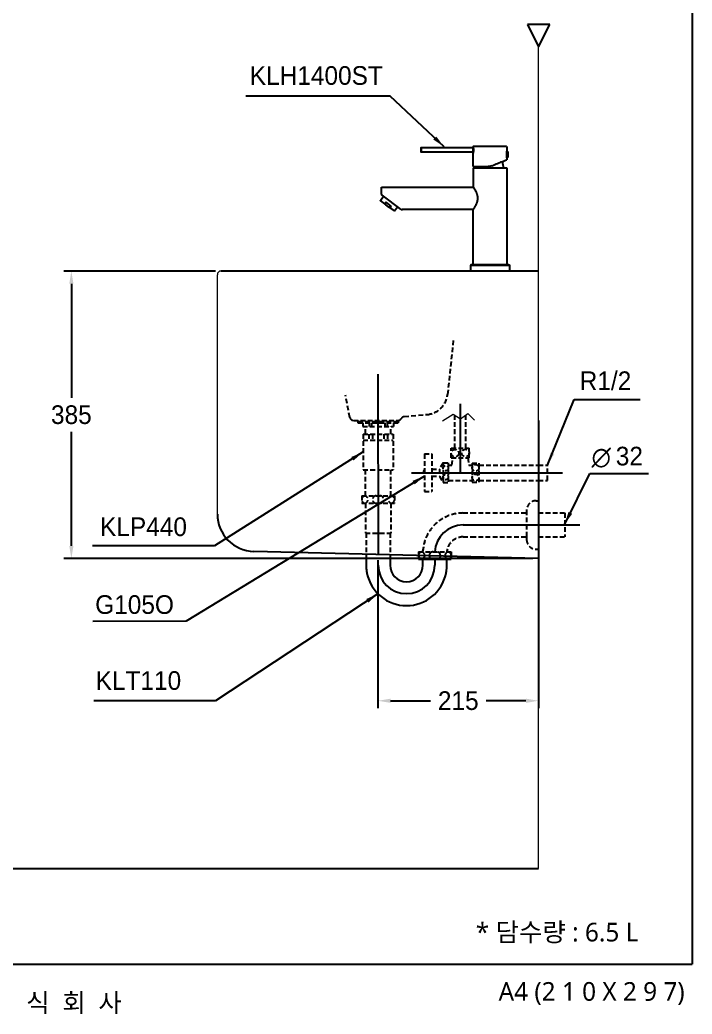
# Model space of a CAD drawing. Header units: millimetres. Extents: x 0 to 1800, y -67 to 2530.
# Drawn here: x 900 to 1800, y -67 to 1264 of the extents above; entities that cross this region are included whole.
import ezdxf
from ezdxf.enums import TextEntityAlignment as Align
from ezdxf.lldxf.tags import DXFTag

# ---------------------------------------------------------------- set-up
doc = ezdxf.new("R2010")
doc.units = ezdxf.units.MM
doc.linetypes.add('DASHED2', pattern=[9.525, 6.35, -3.175])
doc.layers.get('Defpoints').update_dxf_attribs({"color": 1})
for name, color, linetype in [('TEXT', 7, 'Continuous'), ('내부선 및 부속', 4, 'Continuous'), ('도각라인', 7, 'Continuous'), ('외형선', 3, 'Continuous'), ('점선', 6, 'DASHED2'), ('중심선', 1, 'DASHED'), ('치수선', 7, 'Continuous')]:
    doc.layers.add(name, color=color, linetype=linetype)
doc.styles.add('140911', font='HBATANG.TTF')
doc.styles.add('____', font='')
doc.styles.add('맑은고딕_통일', font='malgun.ttf', dxfattribs={"height": 25})
doc.styles.add('타이틀', font='H2GTRM.TTF', dxfattribs={"height": 25})
doc.styles.get('____').set_extended_font_data('굴림')
tags = doc.linetypes.add('DASHDOT', pattern=[70, 31, -13, 13, -13]).pattern_tags.tags
tags[10:11] = [DXFTag(74, 4), DXFTag(75, 0), DXFTag(340, '0'), DXFTag(46, 0.0), DXFTag(50, 0.0), DXFTag(44, 0.0), DXFTag(45, 0.0)]
tags[8:9] = [DXFTag(74, 4), DXFTag(75, 0), DXFTag(340, '0'), DXFTag(46, 0.0), DXFTag(50, 0.0), DXFTag(44, 0.0), DXFTag(45, 0.0)]
tags[6:7] = [DXFTag(74, 4), DXFTag(75, 0), DXFTag(340, '0'), DXFTag(46, 0.0), DXFTag(50, 0.0), DXFTag(44, 0.0), DXFTag(45, 0.0)]
tags[4:5] = [DXFTag(74, 4), DXFTag(75, 0), DXFTag(340, '0'), DXFTag(46, 0.0), DXFTag(50, 0.0), DXFTag(44, 0.0), DXFTag(45, 0.0)]
tags = doc.linetypes.add('DASHED', pattern=[25.72, 12.86, -12.86]).pattern_tags.tags
tags[6:7] = [DXFTag(74, 4), DXFTag(75, 0), DXFTag(340, '0'), DXFTag(46, 0.0), DXFTag(50, 0.0), DXFTag(44, 0.0), DXFTag(45, 0.0)]
tags[4:5] = [DXFTag(74, 4), DXFTag(75, 0), DXFTag(340, '0'), DXFTag(46, 0.0), DXFTag(50, 0.0), DXFTag(44, 0.0), DXFTag(45, 0.0)]
doc.dimstyles.new('MSADIM', dxfattribs={"dimtxt": 33, "dimasz": 17, "dimexe": 10, "dimexo": 7.5, "dimgap": 10, "dimtad": 0, "dimtih": 1, "dimtoh": 1, "dimdec": 0, "dimzin": 1, "dimdsep": 46, "dimtxsty": '____', "dimcen": 11.25, "dimadec": 0, "dimazin": 0, "dimtfac": 1, "dimtdec": 0, "dimtix": 1, "dimtmove": 0, "dimatfit": 3, "dimfxl": 0, "dimtolj": 1, "dimtzin": 1, "dimarcsym": 0})

# ---------------------------------------------------------------- blocks, each defined once
blk = doc.blocks.new('*D21')
at = {"color": 0, "lineweight": -2}
for p, q in [((1161.9, 928.1), (958.9, 928.1)), ((968.9, 911.1), (968.9, 758.4)), ((968.9, 560.1), (968.9, 712.8)), ((1586.9, 543.1), (958.9, 543.1))]:
    blk.add_line(p, q, dxfattribs=at)
at = {"color": 0}
for points in [[(966.1, 911.1), (971.7, 911.1), (968.9, 928.1)], [(966.1, 560.1), (971.7, 560.1), (968.9, 543.1)]]:
    blk.add_solid(points, dxfattribs=at)
at = {"layer": 'Defpoints', "color": 0}
for p in [(968.9, 928.1), (1169.4, 928.1), (1594.4, 543.1)]:
    blk.add_point(p, dxfattribs=at)
at = {"color": 0, "insert": (968.9, 735.6), "char_height": 25, "attachment_point": 5, "style": '____'}
blk.add_mtext('\\A1;385', dxfattribs=at)
blk = doc.blocks.new('*D12')
at = {"color": 0, "lineweight": -2}
for p, q in [((1594.4, 728.1), (1594.4, 342.7)), ((1379.4, 541), (1379.4, 342.7)), ((1396.4, 352.7), (1449.6, 352.7)), ((1577.4, 352.7), (1524.2, 352.7))]:
    blk.add_line(p, q, dxfattribs=at)
at = {"color": 0}
for points in [[(1396.4, 355.5), (1396.4, 349.8), (1379.4, 352.7)], [(1577.4, 355.5), (1577.4, 349.8), (1594.4, 352.7)]]:
    blk.add_solid(points, dxfattribs=at)
at = {"layer": 'Defpoints', "color": 0}
for p in [(1594.4, 735.6), (1379.4, 548.5), (1594.4, 352.7)]:
    blk.add_point(p, dxfattribs=at)
at = {"color": 0, "insert": (1486.9, 352.7), "char_height": 25, "attachment_point": 5, "style": '____'}
blk.add_mtext('\\A1;215', dxfattribs=at)

msp = doc.modelspace()

# ---------------------------------------------------------------- linework, layer by layer
at = {"layer": '내부선 및 부속', "lineweight": -3}
for p, q in [((1436.8, 1092.9), (1436.8, 1090.4)), ((1437.3, 1093.4), (1437.3, 1090.4)), ((1437.3, 1093.4), (1505.8, 1093.4)), ((1552.1, 1094.1), (1552, 1088.4)), ((1436.8, 1090.4), (1436.8, 1087.9)), ((1437.3, 1090.4), (1437.3, 1087.4)), ((1505.8, 1087.4), (1437.3, 1087.4)), ((1506.9, 1068.1), (1506.8, 1086.2)), ((1506.8, 1086.2), (1506.8, 1086.2)), ((1551.8, 1086), (1551.9, 1086)), ((1551.9, 1082.3), (1551.8, 1082.3)), ((1551.9, 1079.7), (1551.9, 1088.4)), ((1551.9, 1079.9), (1551.9, 1077.1)), ((1552.9, 1079.7), (1551.9, 1079.7)), ((1551.9, 1079.7), (1552.9, 1079.7)), ((1552, 1088.4), (1552.9, 1088.4)), ((1552.9, 1079.7), (1552.9, 1088.4)), ((1506.9, 1066.1), (1551.9, 1066.1)), ((1506.9, 1066.1), (1506.9, 1040.6)), ((1547.1, 1066.2), (1547.1, 1066.3)), ((1551.9, 1066.1), (1551.9, 936.6)), ((1384.1, 1031.1), (1384.1, 1040.6)), ((1384.1, 1040.6), (1385.1, 1040.6)), ((1385.1, 1040.6), (1506.9, 1040.6)), ((1382.7, 1022.7), (1386.7, 1028.2)), ((1410.5, 1010.6), (1385, 1029.5)), ((1382.8, 1022), (1382.7, 1022.7)), ((1388.7, 1018.2), (1382.7, 1022.7)), ((1382.8, 1022), (1389.8, 1016.8)), ((1390.2, 1020.2), (1388.7, 1018.2)), ((1394, 1013.7), (1389.8, 1016.8)), ((1397.1, 1015.1), (1390.2, 1020.2)), ((1394, 1013.7), (1401, 1008.5)), ((1397.1, 1015.1), (1395.6, 1013.1)), ((1401.7, 1008.7), (1395.6, 1013.1)), ((1401.7, 1008.7), (1405.7, 1014.1)), ((1401.7, 1008.7), (1401, 1008.5)), ((1410.5, 1010.6), (1412.1, 1010.6)), ((1506.9, 1010.6), (1411.9, 1010.6)), ((1506.9, 936.6), (1506.9, 1010.6)), ((1503.4, 935.6), (1503.4, 928.1)), ((1555.4, 935.6), (1503.4, 935.6)), ((1554.4, 936.6), (1504.4, 936.6)), ((1555.4, 935.6), (1555.4, 928.1))]:
    msp.add_line(p, q, dxfattribs=at)
at = {"layer": '내부선 및 부속'}
for p, q in [((1551.4, 1094.7), (1507.3, 1094.7)), ((1363.6, 548.9), (1363.6, 534.1)), ((1395.6, 548.1), (1395.6, 534.1)), ((1433.6, 547.1), (1433.6, 542.1)), ((1477.6, 546), (1477.6, 542.1)), ((1433.6, 542.1), (1477.6, 542.1)), ((1439.6, 534.1), (1439.6, 542.1)), ((1471.6, 534.1), (1471.6, 542.1))]:
    msp.add_line(p, q, dxfattribs=at)
msp.add_lwpolyline([(1363.6, 533.9, 0.027118), (1363.9, 528.1, 0.023454), (1364.7, 523.1, 0.81335), (1470.5, 523.1, 0.023454), (1471.3, 528.1, 0.027842), (1471.6, 534.1, 0.027842)], format="xyb", dxfattribs=at)
at = {"layer": '내부선 및 부속', "lineweight": -3}
for centre, radius, start, end in [((1437.3, 1092.9), 0.5, 90, 180), ((1437.3, 1087.9), 0.5, 180, 270), ((1540.1, 1066), 28.4, 175.7529, 179.7977), ((1504.4, 935.6), 1, 90, 180), ((1506.7, 937.6), 1, 270, 284.4784)]:
    msp.add_arc(centre, radius, start, end, dxfattribs=at)
at = {"layer": '내부선 및 부속'}
for centre, radius, start, end in [((1505.6, 1086.2), 1.23, 0.8114, 81.1264), ((1438.6, 547.1), 5, 179.9981, 261.3731), ((1437.1, 547.1), 5, 278.6269, 358.3528), ((1453.1, 547.1), 5, 183.3927, 270), ((1458.1, 547.1), 5, 270, 352.2499), ((1474.1, 547.1), 5, 189.5445, 261.3731), ((1472.6, 547.1), 5, 278.6269, 347.9979), ((1417.6, 534.1), 22, 180.0009, 0)]:
    msp.add_arc(centre, radius, start, end, dxfattribs=at)
at = {"layer": '내부선 및 부속', "lineweight": -3, "extrusion": (0, 0, -1)}
for centre, radius, start, end in [((-1518.7, 1066), 28.4, 162.2974, 179.4652), ((-1552.2, 937.6), 1, 270, 284.4788), ((-1554.4, 935.6), 1, 90, 180)]:
    msp.add_arc(centre, radius, start, end, dxfattribs=at)
for major_axis, start_param, end_param in [((-19.2, 0), 2.912682, 3.141593), ((19.2, 0), 0, 0.228911)]:
    msp.add_ellipse((1534.3, 1084.1), major_axis=major_axis, ratio=0.999887, start_param=start_param, end_param=end_param, dxfattribs=at)
at = {"layer": '내부선 및 부속', "lineweight": -3}
for points, weights in [([(1506.7, 1094.1), (1506.5, 1093.7), (1506.1, 1093.4), (1505.6, 1093.4)], [0.955156664612, 0.862454570136, 0.877403186498, 1.0000025137]), ([(1506.8, 1094.3), (1506.8, 1094.2), (1506.8, 1094.2), (1506.7, 1094.1)], [1.00001310391, 0.982984306088, 0.968032165351, 0.9551566817])]:
    msp.add_rational_spline(points, weights, degree=3, dxfattribs=at)
for points, knots in [([(1505.8, 1093.4), (1505.8, 1093.4), (1505.8, 1093.4), (1505.8, 1093.4), (1505.8, 1093.4), (1505.8, 1093.4), (1505.8, 1093.4), (1505.8, 1093.4), (1505.8, 1093.4), (1505.8, 1093.4), (1505.8, 1093.4), (1505.8, 1093.4), (1505.8, 1093.4), (1505.8, 1093.4), (1505.8, 1093.4), (1505.8, 1093.4), (1505.8, 1093.4), (1505.8, 1093.4), (1505.8, 1093.4), (1505.8, 1093.4), (1505.8, 1093.4), (1505.8, 1093.3), (1505.9, 1093.3), (1505.9, 1093.3), (1505.9, 1093.3), (1505.9, 1093.3), (1505.9, 1093.2), (1505.9, 1093.2), (1505.9, 1093.2), (1505.9, 1093.2), (1505.9, 1093.2), (1505.9, 1093.2), (1506, 1093.1), (1506, 1093.1), (1506, 1093.1), (1506, 1093.1), (1506, 1093), (1506, 1093)], [-0.209397, -0.209397, -0.209397, -0.209397, 0, 0, 0, 0.002393, 0.018705, 0.034194, 0.04886, 0.062703, 0.075723, 0.08792, 0.099294, 0.109845, 0.119573, 0.128478, 0.13656, 0.143819, 0.150255, 0.155868, 0.182678, 0.239411, 0.326063, 0.442631, 0.495861, 0.546574, 0.594773, 0.640459, 0.683634, 0.724301, 0.761364, 0.7992, 0.837808, 0.877192, 0.91735, 0.958286, 1, 1, 1, 1]), ([(1506, 1093), (1506, 1093), (1506, 1093), (1506, 1093), (1506, 1093), (1506, 1093), (1506, 1093), (1506, 1093), (1506, 1092.9), (1506, 1092.9), (1506.1, 1092.9), (1506.1, 1092.9), (1506.1, 1092.9), (1506.1, 1092.9), (1506.1, 1092.8), (1506.1, 1092.8), (1506.1, 1092.8), (1506.1, 1092.8), (1506.1, 1092.8), (1506.1, 1092.8), (1506.1, 1092.7), (1506.1, 1092.7), (1506.1, 1092.7), (1506.1, 1092.7), (1506.1, 1092.7), (1506.2, 1092.7), (1506.2, 1092.6), (1506.2, 1092.6), (1506.2, 1092.6), (1506.2, 1092.6), (1506.2, 1092.6), (1506.2, 1092.5), (1506.2, 1092.5), (1506.2, 1092.5), (1506.2, 1092.5), (1506.2, 1092.5), (1506.2, 1092.4), (1506.2, 1092.4), (1506.3, 1092.3), (1506.3, 1092.3), (1506.3, 1092.2), (1506.3, 1092.1), (1506.3, 1092.1), (1506.4, 1092), (1506.4, 1091.9), (1506.4, 1091.8), (1506.4, 1091.8), (1506.4, 1091.7), (1506.4, 1091.6), (1506.5, 1091.5), (1506.5, 1091.3), (1506.5, 1091.2), (1506.5, 1091.1), (1506.5, 1090.9), (1506.5, 1090.8), (1506.5, 1090.7), (1506.6, 1090.5), (1506.6, 1090.4), (1506.6, 1090.1), (1506.6, 1089.9), (1506.5, 1089.6), (1506.5, 1089.4), (1506.5, 1089.1), (1506.4, 1088.8), (1506.4, 1088.6), (1506.3, 1088.5), (1506.3, 1088.3), (1506.3, 1088.2), (1506.2, 1088.1), (1506.2, 1088), (1506.2, 1087.9), (1506.1, 1087.8), (1506.1, 1087.8), (1506.1, 1087.8), (1506.1, 1087.7), (1506.1, 1087.7), (1506, 1087.7), (1506, 1087.6), (1506, 1087.6), (1506, 1087.6), (1506, 1087.6), (1506, 1087.6), (1506, 1087.6), (1506, 1087.6), (1506, 1087.6), (1506, 1087.6), (1506, 1087.5), (1506, 1087.5), (1506, 1087.5), (1506, 1087.5), (1506, 1087.5), (1506, 1087.5), (1506, 1087.5), (1505.9, 1087.5), (1505.9, 1087.5), (1505.9, 1087.5), (1505.9, 1087.5), (1505.9, 1087.5), (1505.9, 1087.5), (1505.9, 1087.5), (1505.9, 1087.5), (1505.9, 1087.5), (1505.9, 1087.5), (1505.9, 1087.5), (1505.9, 1087.5), (1505.9, 1087.5), (1505.9, 1087.5), (1505.9, 1087.5), (1505.9, 1087.5), (1505.9, 1087.5), (1505.9, 1087.5), (1505.9, 1087.5), (1505.9, 1087.5), (1505.9, 1087.5), (1505.9, 1087.4), (1505.9, 1087.4), (1505.9, 1087.4), (1505.9, 1087.4), (1505.9, 1087.4), (1505.9, 1087.4), (1505.9, 1087.4), (1505.9, 1087.4), (1505.9, 1087.4), (1505.9, 1087.4), (1505.9, 1087.4), (1505.9, 1087.4), (1505.9, 1087.4), (1505.9, 1087.4)], [0, 0, 0, 0, 0.003821, 0.007642, 0.011463, 0.015284, 0.019106, 0.022929, 0.026751, 0.030574, 0.034397, 0.038221, 0.042045, 0.045869, 0.049693, 0.053518, 0.057343, 0.061169, 0.064995, 0.068821, 0.072648, 0.076474, 0.080302, 0.084129, 0.087957, 0.091785, 0.095614, 0.099442, 0.103272, 0.107101, 0.110931, 0.114761, 0.118592, 0.122423, 0.126254, 0.130085, 0.133917, 0.14478, 0.155666, 0.166576, 0.177509, 0.188466, 0.199448, 0.210455, 0.221487, 0.232545, 0.243629, 0.254739, 0.265875, 0.28557, 0.304959, 0.324047, 0.342838, 0.361336, 0.379548, 0.397476, 0.415127, 0.432506, 0.464115, 0.495808, 0.527618, 0.56918, 0.612842, 0.65866, 0.680764, 0.704971, 0.731284, 0.759706, 0.790239, 0.806154, 0.821057, 0.834946, 0.847821, 0.859684, 0.870532, 0.880368, 0.889189, 0.896998, 0.903792, 0.909574, 0.914341, 0.918095, 0.920836, 0.922563, 0.923277, 0.925206, 0.92713, 0.929049, 0.930964, 0.932873, 0.934777, 0.936676, 0.938571, 0.94046, 0.942344, 0.944224, 0.946098, 0.947968, 0.949832, 0.951692, 0.953546, 0.955396, 0.95724, 0.95908, 0.960914, 0.962744, 0.964569, 0.966388, 0.968203, 0.970013, 0.971818, 0.973618, 0.975412, 0.977202, 0.978987, 0.980767, 0.982542, 0.984312, 0.986077, 0.987838, 0.989593, 0.991343, 0.993088, 0.994829, 0.996564, 0.998294, 1, 1, 1, 1]), ([(1507.3, 1094.7), (1507.3, 1094.7), (1507.3, 1094.7), (1507.3, 1094.7), (1507.2, 1094.7), (1507.1, 1094.7), (1506.9, 1094.6), (1506.8, 1094.4), (1506.8, 1094.3), (1506.8, 1094.3)], [-0.074984, -0.074984, -0.074984, -0.074984, 0, 0, 0, 0.191666, 0.54292, 0.894174, 1, 1, 1, 1]), ([(1507.2, 1094.1), (1507.2, 1094.1), (1507.2, 1094.1), (1507.2, 1094.1), (1507.2, 1094.1), (1507.1, 1094.1), (1507.1, 1094.2), (1507.1, 1094.2), (1507.1, 1094.2), (1507.1, 1094.2), (1507.1, 1094.2), (1507.1, 1094.2), (1507.1, 1094.2), (1507.1, 1094.2), (1507.1, 1094.2), (1507.1, 1094.2), (1507.1, 1094.2), (1507.1, 1094.2), (1507.1, 1094.2), (1507.1, 1094.2), (1507.1, 1094.2), (1507, 1094.2), (1507, 1094.2), (1507, 1094.2), (1507, 1094.3), (1507, 1094.3), (1507, 1094.3), (1507, 1094.3), (1507, 1094.3), (1507, 1094.3), (1507, 1094.3), (1507, 1094.3), (1507, 1094.3), (1507, 1094.3), (1507, 1094.3), (1507, 1094.3), (1507, 1094.3), (1507, 1094.3), (1506.9, 1094.3), (1506.9, 1094.3), (1506.9, 1094.3), (1506.9, 1094.3), (1506.9, 1094.3)], [0, 0, 0, 0, 0.023127, 0.046347, 0.06966, 0.093066, 0.116565, 0.140157, 0.163843, 0.187622, 0.211494, 0.235461, 0.259521, 0.283676, 0.307926, 0.332271, 0.356712, 0.381248, 0.405881, 0.43061, 0.455436, 0.48036, 0.505382, 0.530502, 0.555721, 0.58104, 0.606458, 0.631976, 0.657595, 0.683315, 0.709137, 0.73506, 0.761086, 0.787215, 0.813448, 0.839784, 0.866224, 0.892769, 0.919418, 0.946173, 0.973033, 1, 1, 1, 1]), ([(1507, 1086.2), (1507, 1086.2), (1507, 1086.2), (1507, 1086.2), (1507, 1086.2), (1507, 1086.2), (1507, 1086.2), (1507, 1086.2), (1507, 1086.2), (1507, 1086.2), (1507, 1086.2), (1507, 1086.2), (1507, 1086.2), (1507, 1086.2), (1507, 1086.2), (1507, 1086.2), (1507, 1086.2), (1507, 1086.2), (1507, 1086.2), (1507, 1086.2), (1507, 1086.2), (1507, 1086.2), (1507, 1086.2), (1507, 1086.2), (1507, 1086.2), (1507, 1086.2), (1507, 1086.3), (1507.1, 1086.3), (1507.1, 1086.3), (1507.1, 1086.3), (1507.1, 1086.3), (1507.1, 1086.3), (1507.1, 1086.3), (1507.1, 1086.3), (1507.1, 1086.3), (1507.1, 1086.3), (1507.1, 1086.3), (1507.1, 1086.3), (1507.1, 1086.3), (1507.1, 1086.3), (1507.1, 1086.3), (1507.1, 1086.3), (1507.1, 1086.4), (1507.1, 1086.4), (1507.1, 1086.4), (1507.1, 1086.4), (1507.1, 1086.4), (1507.1, 1086.4), (1507.1, 1086.4), (1507.1, 1086.4), (1507.2, 1086.5), (1507.2, 1086.6), (1507.3, 1086.7), (1507.3, 1086.9), (1507.4, 1087.1), (1507.4, 1087.3), (1507.5, 1087.6), (1507.5, 1087.8), (1507.6, 1088.2), (1507.6, 1088.5), (1507.7, 1089), (1507.7, 1089.4), (1507.7, 1089.9), (1507.7, 1090.4), (1507.7, 1090.8), (1507.7, 1091.2), (1507.7, 1091.5), (1507.6, 1091.8), (1507.6, 1092.2), (1507.5, 1092.5), (1507.5, 1092.8), (1507.4, 1093), (1507.4, 1093.2), (1507.4, 1093.3), (1507.4, 1093.4), (1507.4, 1093.4), (1507.4, 1093.5), (1507.3, 1093.5), (1507.3, 1093.6), (1507.3, 1093.6), (1507.3, 1093.7), (1507.3, 1093.7), (1507.3, 1093.7), (1507.3, 1093.8), (1507.3, 1093.8), (1507.3, 1093.8), (1507.2, 1093.9), (1507.2, 1093.9), (1507.2, 1094), (1507.2, 1094), (1507.2, 1094), (1507.2, 1094.1), (1507.2, 1094.1), (1507.2, 1094.1), (1507.2, 1094.1)], [-0.000001, -0.000001, -0.000001, -0.000001, 0, 0, 0, 0.002658, 0.005314, 0.007968, 0.010619, 0.013269, 0.015916, 0.018562, 0.021206, 0.023848, 0.02649, 0.029129, 0.031768, 0.034406, 0.037042, 0.039678, 0.042314, 0.044949, 0.047583, 0.050218, 0.052852, 0.055486, 0.058121, 0.060756, 0.063391, 0.066027, 0.068664, 0.071301, 0.073939, 0.076579, 0.07922, 0.081862, 0.084506, 0.087151, 0.089798, 0.092447, 0.095098, 0.097751, 0.100407, 0.103065, 0.105725, 0.108388, 0.111054, 0.113723, 0.116395, 0.11907, 0.121749, 0.152939, 0.184005, 0.215157, 0.246605, 0.278292, 0.3098, 0.341343, 0.373138, 0.415702, 0.457931, 0.500353, 0.543038, 0.585266, 0.627561, 0.659344, 0.690857, 0.72231, 0.753911, 0.785189, 0.816248, 0.847291, 0.87852, 0.884373, 0.89021, 0.896033, 0.901844, 0.907642, 0.913431, 0.919211, 0.924983, 0.93075, 0.936512, 0.942271, 0.948028, 0.953785, 0.959543, 0.965303, 0.971068, 0.976838, 0.982614, 0.988399, 0.994194, 1, 1, 1, 1]), ([(1551.4, 1094.7), (1551.5, 1094.7), (1551.6, 1094.7), (1551.7, 1094.6), (1551.8, 1094.6), (1551.9, 1094.5), (1552, 1094.3), (1552, 1094.2), (1552, 1094.1)], [0, 0, 0, 0, 0.239274, 0.368404, 0.500176, 0.631917, 0.760967, 1, 1, 1, 1]), ([(1505.9, 1087.4), (1505.9, 1087.4), (1505.9, 1087.4), (1505.9, 1087.4), (1505.9, 1087.4), (1505.8, 1087.4), (1505.8, 1087.4), (1505.8, 1087.4), (1505.8, 1087.4), (1505.8, 1087.4), (1505.8, 1087.4), (1505.8, 1087.4), (1505.8, 1087.4), (1505.8, 1087.4), (1505.8, 1087.4), (1505.8, 1087.4), (1505.8, 1087.4), (1505.8, 1087.4), (1505.8, 1087.4), (1505.8, 1087.4), (1505.8, 1087.4), (1505.8, 1087.4), (1505.8, 1087.4), (1505.8, 1087.4), (1505.8, 1087.4), (1505.8, 1087.4), (1505.8, 1087.4), (1505.8, 1087.4), (1505.8, 1087.4), (1505.8, 1087.4), (1505.8, 1087.4), (1505.8, 1087.4), (1505.8, 1087.4), (1505.8, 1087.4), (1505.8, 1087.4), (1505.8, 1087.4), (1505.8, 1087.4), (1505.8, 1087.4), (1505.8, 1087.4), (1505.8, 1087.4)], [0, 0, 0, 0, 0.000343, 0.029579, 0.058732, 0.087799, 0.116783, 0.145683, 0.174499, 0.203231, 0.231879, 0.260443, 0.288923, 0.317319, 0.345631, 0.373859, 0.402003, 0.430064, 0.45804, 0.485933, 0.513742, 0.541467, 0.569109, 0.596666, 0.624141, 0.651531, 0.678838, 0.706061, 0.7332, 0.760256, 0.787228, 0.814117, 0.840922, 0.867644, 0.894282, 0.920836, 0.947308, 0.973696, 1, 1, 1, 1]), ([(1551.9, 1087.1), (1551.9, 1087), (1551.9, 1087), (1551.9, 1086.9), (1551.9, 1086.8), (1551.9, 1086.8), (1551.9, 1086.8), (1551.9, 1086.7), (1551.9, 1086.6), (1551.9, 1086.5), (1551.8, 1086.3), (1551.8, 1086.1), (1551.8, 1085.9), (1551.8, 1085.9), (1551.8, 1085.8), (1551.8, 1085.7), (1551.8, 1085.6), (1551.8, 1085.4), (1551.8, 1085.2), (1551.7, 1085), (1551.7, 1085), (1551.7, 1084.9), (1551.7, 1084.9), (1551.7, 1084.8), (1551.7, 1084.7), (1551.7, 1084.4), (1551.7, 1084.2), (1551.7, 1084), (1551.7, 1083.9), (1551.7, 1083.7), (1551.7, 1083.7), (1551.7, 1083.6), (1551.7, 1083.6), (1551.7, 1083.5), (1551.7, 1083.3), (1551.7, 1083.1), (1551.7, 1082.9), (1551.7, 1082.7), (1551.7, 1082.7), (1551.8, 1082.6), (1551.8, 1082.5), (1551.8, 1082.4), (1551.8, 1082.2), (1551.8, 1082), (1551.8, 1081.9), (1551.8, 1081.8), (1551.8, 1081.8), (1551.8, 1081.7), (1551.8, 1081.7), (1551.8, 1081.6), (1551.8, 1081.5), (1551.9, 1081.4), (1551.9, 1081.3), (1551.9, 1081.1), (1551.9, 1081.1), (1551.9, 1081.1), (1551.9, 1081), (1551.9, 1081), (1551.9, 1081), (1551.9, 1081), (1551.9, 1080.9), (1551.9, 1080.8), (1551.9, 1080.8), (1551.9, 1080.7), (1551.9, 1080.7), (1551.9, 1080.7), (1551.9, 1080.7), (1551.9, 1080.7), (1551.9, 1080.7), (1551.9, 1080.7)], [0, 0, 0, 0, 0.034606, 0.034606, 0.053171, 0.062454, 0.062454, 0.071736, 0.071736, 0.108867, 0.145997, 0.183128, 0.183128, 0.201693, 0.201693, 0.220258, 0.220258, 0.257389, 0.29452, 0.29452, 0.313085, 0.313085, 0.322367, 0.322367, 0.33165, 0.368781, 0.405911, 0.405911, 0.443042, 0.443042, 0.452324, 0.452324, 0.461607, 0.480172, 0.480172, 0.517303, 0.554433, 0.554433, 0.572999, 0.572999, 0.591564, 0.591564, 0.628695, 0.665825, 0.665825, 0.68439, 0.693673, 0.693673, 0.702956, 0.702956, 0.740086, 0.740086, 0.777217, 0.814347, 0.814347, 0.82363, 0.82363, 0.832913, 0.832913, 0.851478, 0.851478, 0.888608, 0.925739, 0.925739, 0.944304, 0.944304, 0.96287, 0.96287, 1, 1, 1, 1]), ([(1553.4, 1084.1), (1553.4, 1084.2), (1553.4, 1084.2), (1553.4, 1084.3), (1553.4, 1084.3), (1553.4, 1084.3), (1553.4, 1084.4), (1553.4, 1084.4), (1553.4, 1084.4), (1553.3, 1084.4), (1553.3, 1084.5), (1553.3, 1084.5), (1553.3, 1084.6), (1553.3, 1084.6), (1553.3, 1084.6), (1553.3, 1084.6), (1553.3, 1084.6), (1553.3, 1084.7), (1553.3, 1084.7), (1553.3, 1084.8), (1553.3, 1084.8), (1553.3, 1084.8), (1553.3, 1084.8), (1553.3, 1084.8), (1553.3, 1084.8), (1553.3, 1084.8), (1553.3, 1084.8), (1553.3, 1084.9), (1553.3, 1084.9), (1553.3, 1084.9), (1553.3, 1084.9), (1553.3, 1084.9), (1553.3, 1084.9), (1553.2, 1084.9), (1553.2, 1084.9), (1553.2, 1084.9), (1553.2, 1084.9), (1553.2, 1084.9), (1553.2, 1084.8), (1553.2, 1084.8), (1553.2, 1084.8), (1553.2, 1084.8), (1553.2, 1084.8), (1553.2, 1084.8), (1553.2, 1084.8), (1553.2, 1084.7), (1553.2, 1084.7), (1553.2, 1084.6), (1553.2, 1084.6), (1553.2, 1084.6), (1553.2, 1084.6), (1553.2, 1084.5), (1553.2, 1084.5), (1553.2, 1084.4), (1553.2, 1084.4), (1553.2, 1084.3), (1553.2, 1084.3), (1553.2, 1084.2), (1553.2, 1084.2), (1553.2, 1084.2), (1553.2, 1084.1)], [0, 0, 0, 0, 0.0625, 0.0625, 0.09375, 0.09375, 0.109375, 0.109375, 0.125, 0.125, 0.1875, 0.1875, 0.203125, 0.203125, 0.21875, 0.21875, 0.25, 0.25, 0.3125, 0.3125, 0.328125, 0.328125, 0.34375, 0.375, 0.40625, 0.40625, 0.421875, 0.421875, 0.4375, 0.4375, 0.5, 0.5, 0.53125, 0.53125, 0.546875, 0.546875, 0.5625, 0.5625, 0.625, 0.625, 0.640625, 0.640625, 0.65625, 0.65625, 0.6875, 0.6875, 0.75, 0.75, 0.78125, 0.78125, 0.8125, 0.84375, 0.84375, 0.875, 0.875, 0.9375, 0.9375, 0.96875, 0.96875, 1, 1, 1, 1]), ([(1553.2, 1084.1), (1553.2, 1084.1), (1553.2, 1084), (1553.2, 1084), (1553.2, 1083.9), (1553.2, 1083.9), (1553.2, 1083.9), (1553.2, 1083.9), (1553.2, 1083.9), (1553.2, 1083.8), (1553.2, 1083.8), (1553.2, 1083.7), (1553.2, 1083.7), (1553.2, 1083.7), (1553.2, 1083.7), (1553.2, 1083.6), (1553.2, 1083.6), (1553.2, 1083.6), (1553.2, 1083.5), (1553.2, 1083.5), (1553.2, 1083.5), (1553.2, 1083.5), (1553.2, 1083.5), (1553.2, 1083.4), (1553.2, 1083.4), (1553.2, 1083.4), (1553.2, 1083.4), (1553.2, 1083.4), (1553.2, 1083.4), (1553.2, 1083.4), (1553.3, 1083.4), (1553.3, 1083.4), (1553.3, 1083.4), (1553.3, 1083.4), (1553.3, 1083.4), (1553.3, 1083.4), (1553.3, 1083.4), (1553.3, 1083.4), (1553.3, 1083.4), (1553.3, 1083.4), (1553.3, 1083.4), (1553.3, 1083.4), (1553.3, 1083.5), (1553.3, 1083.5), (1553.3, 1083.5), (1553.3, 1083.5), (1553.3, 1083.6), (1553.3, 1083.6), (1553.3, 1083.6), (1553.3, 1083.7), (1553.3, 1083.7), (1553.3, 1083.7), (1553.3, 1083.8), (1553.4, 1083.8), (1553.4, 1083.9), (1553.4, 1083.9), (1553.4, 1084), (1553.4, 1084), (1553.4, 1084.1), (1553.4, 1084.1), (1553.4, 1084.1)], [0, 0, 0, 0, 0.0625, 0.0625, 0.09375, 0.09375, 0.109375, 0.109375, 0.125, 0.125, 0.1875, 0.1875, 0.203125, 0.203125, 0.21875, 0.21875, 0.25, 0.25, 0.3125, 0.3125, 0.328125, 0.328125, 0.34375, 0.375, 0.40625, 0.40625, 0.421875, 0.421875, 0.4375, 0.4375, 0.5, 0.5, 0.53125, 0.53125, 0.546875, 0.546875, 0.5625, 0.5625, 0.625, 0.625, 0.640625, 0.640625, 0.65625, 0.65625, 0.6875, 0.6875, 0.75, 0.75, 0.78125, 0.78125, 0.8125, 0.84375, 0.84375, 0.875, 0.875, 0.9375, 0.9375, 0.96875, 0.96875, 1, 1, 1, 1]), ([(1506.9, 1068.1), (1507.1, 1068.1), (1507.5, 1068.1), (1508.4, 1068.1), (1509.4, 1068.1), (1512.2, 1068.1), (1518.8, 1068.1), (1524.1, 1068.1), (1526.8, 1068.1)], [-0.289728, -0.289728, -0.289728, -0.289728, 0, 0, 0, 0.333333, 0.666667, 1, 1, 1, 1]), ([(1526.8, 1068.1), (1526.9, 1068.1), (1526.9, 1068.1), (1526.9, 1068.1), (1526.9, 1068.1), (1526.9, 1068.1)], [0, 0, 0, 0, 0.925252, 0.925252, 1, 1, 1, 1]), ([(1532, 1069.1), (1534.6, 1070.2), (1539.7, 1072.2), (1546.3, 1074.8), (1550.8, 1076.7), (1551.9, 1077.1), (1551.9, 1077.1)], [0, 0, 0, 0, 0.250034, 0.500067, 0.750101, 1, 1, 1, 1]), ([(1506.9, 1040.6), (1506.9, 1040.6), (1506.9, 1040.6), (1506.9, 1040.6), (1506.9, 1040.6), (1506.9, 1040.6), (1506.9, 1040.6), (1506.9, 1040.6), (1506.9, 1040.5), (1507, 1040.5), (1507, 1040.4), (1507.2, 1040.2), (1507.3, 1040.1), (1507.4, 1039.9), (1507.4, 1039.9), (1507.4, 1039.8), (1507.4, 1039.8), (1507.5, 1039.6), (1507.6, 1039.5), (1507.8, 1039.2), (1507.9, 1039), (1508.2, 1038.6), (1508.2, 1038.5), (1508.4, 1038.3), (1508.4, 1038.3), (1508.5, 1038.1), (1508.5, 1038.1), (1508.7, 1037.7), (1508.9, 1037.4), (1509.2, 1036.8), (1509.4, 1036.5), (1509.8, 1035.8), (1509.9, 1035.5), (1510.1, 1035.1), (1510.2, 1035), (1510.2, 1034.9), (1510.3, 1034.8), (1510.4, 1034.5), (1510.6, 1034.2), (1510.8, 1033.6), (1511, 1033.2), (1511.3, 1032.3), (1511.5, 1031.9), (1511.7, 1031.2), (1511.8, 1031), (1511.9, 1030.7), (1511.9, 1030.5), (1512, 1030.4), (1512, 1030.3), (1512, 1030.2), (1512, 1030.1), (1512.2, 1029.6), (1512.3, 1029.1), (1512.5, 1028.1), (1512.5, 1027.6), (1512.6, 1027), (1512.6, 1026.8), (1512.6, 1026.6), (1512.6, 1026.5), (1512.6, 1026.4), (1512.6, 1026.1), (1512.6, 1025.8), (1512.6, 1025.6)], [0, 0, 0, 0, 0.005985, 0.005985, 0.013812, 0.013812, 0.029465, 0.029465, 0.060773, 0.060773, 0.123388, 0.123388, 0.186003, 0.186003, 0.19383, 0.19383, 0.201657, 0.217311, 0.248618, 0.248618, 0.311234, 0.311234, 0.342541, 0.342541, 0.358195, 0.358195, 0.373849, 0.373849, 0.436464, 0.436464, 0.499079, 0.499079, 0.561694, 0.561694, 0.569521, 0.569521, 0.577348, 0.593002, 0.624309, 0.624309, 0.686924, 0.686924, 0.749539, 0.749539, 0.780847, 0.780847, 0.796501, 0.796501, 0.804328, 0.804328, 0.812155, 0.812155, 0.87477, 0.87477, 0.937385, 0.937385, 0.953039, 0.960866, 0.960866, 0.968692, 0.968692, 1, 1, 1, 1]), ([(1384.1, 1031.1), (1384.1, 1031), (1384.2, 1030.9), (1384.2, 1030.7), (1384.2, 1030.6), (1384.2, 1030.5), (1384.3, 1030.4), (1384.3, 1030.3), (1384.3, 1030.3), (1384.3, 1030.2), (1384.4, 1030.1), (1384.4, 1030.1), (1384.5, 1029.9), (1384.6, 1029.9), (1384.6, 1029.8), (1384.6, 1029.8), (1384.7, 1029.8), (1384.7, 1029.7), (1384.7, 1029.7), (1384.8, 1029.6), (1384.9, 1029.5), (1385, 1029.5)], [0, 0, 0, 0, 0.125, 0.25, 0.25, 0.375, 0.375, 0.4375, 0.4375, 0.5, 0.5, 0.625, 0.625, 0.75, 0.75, 0.78125, 0.78125, 0.8125, 0.875, 0.875, 1, 1, 1, 1]), ([(1512.6, 1025.6), (1512.6, 1025.1), (1512.6, 1024.6), (1512.5, 1023.6), (1512.5, 1023.1), (1512.3, 1022.3), (1512.3, 1022.1), (1512.2, 1021.7), (1512.2, 1021.6), (1512.1, 1021.4), (1512.1, 1021.3), (1512.1, 1021.2), (1511.9, 1020.7), (1511.8, 1020.2), (1511.5, 1019.3), (1511.4, 1018.9), (1511.1, 1018.2), (1511, 1018), (1510.9, 1017.7), (1510.8, 1017.6), (1510.8, 1017.4), (1510.7, 1017.3), (1510.5, 1016.8), (1510.3, 1016.4), (1510, 1015.7), (1509.8, 1015.4), (1509.4, 1014.7), (1509.2, 1014.4), (1509, 1014), (1509, 1014), (1509, 1013.9), (1508.9, 1013.8), (1508.8, 1013.5), (1508.6, 1013.3), (1508.4, 1012.9), (1508.2, 1012.7), (1508, 1012.2), (1507.8, 1012), (1507.6, 1011.7), (1507.6, 1011.6), (1507.5, 1011.5), (1507.5, 1011.4), (1507.4, 1011.4), (1507.4, 1011.4), (1507.4, 1011.3), (1507.4, 1011.3), (1507.3, 1011.1), (1507.2, 1011), (1507.1, 1010.8), (1507, 1010.7), (1506.9, 1010.6), (1506.9, 1010.6), (1506.9, 1010.6), (1506.9, 1010.6), (1506.9, 1010.6)], [0, 0, 0, 0, 0.062402, 0.062402, 0.124805, 0.124805, 0.156006, 0.156006, 0.171607, 0.179407, 0.179407, 0.187207, 0.187207, 0.24961, 0.24961, 0.312012, 0.312012, 0.343214, 0.343214, 0.358814, 0.358814, 0.374415, 0.374415, 0.436817, 0.436817, 0.49922, 0.49922, 0.561622, 0.561622, 0.569423, 0.569423, 0.577223, 0.592824, 0.624025, 0.624025, 0.686427, 0.686427, 0.74883, 0.74883, 0.780031, 0.780031, 0.795632, 0.795632, 0.803432, 0.803432, 0.811232, 0.811232, 0.873635, 0.873635, 0.936037, 0.936037, 0.99844, 0.99844, 1, 1, 1, 1])]:
    msp.add_open_spline(points, degree=3, knots=knots, dxfattribs=at)
for points, degree in [([(1506.9, 1094.3), (1506.9, 1094.3), (1506.9, 1094.3), (1506.8, 1094.3)], 3), ([(1506.8, 1094.3), (1506.8, 1094.3), (1506.8, 1094.3), (1506.8, 1094.3)], 3), ([(1506.9, 1094.3), (1506.9, 1094.3), (1506.9, 1094.3), (1506.9, 1094.3)], 3), ([(1507.4, 1094.7), (1507.4, 1094.7), (1507.4, 1094.7), (1507.4, 1094.7)], 3), ([(1552.1, 1094.1), (1552.1, 1094.2), (1552.1, 1094.2), (1552.1, 1094.2)], 3), ([(1506.8, 1086.2), (1506.8, 1086.2), (1506.9, 1086.2), (1507, 1086.2)], 3), ([(1529.4, 1068.1), (1528.6, 1068.1), (1527.8, 1068.1), (1526.9, 1068.1)], 3), ([(1532, 1069.1), (1531.1, 1068.8), (1530.3, 1068.4), (1529.4, 1068.1)], 3), ([(1532, 1069.1), (1532, 1069.1), (1532, 1069.1), (1532, 1069.1)], 3), ([(1547, 1066.2), (1546.8, 1066.1)], 1), ([(1389.8, 1016.8), (1389.7, 1017), (1389.4, 1017.2), (1389.1, 1017.7), (1388.9, 1018), (1388.7, 1018.2)], 3), ([(1395.6, 1013.1), (1395.4, 1013.2), (1395, 1013.3), (1394.5, 1013.5), (1394.1, 1013.7), (1394, 1013.7)], 3)]:
    msp.add_open_spline(points, degree=degree, dxfattribs=at)
at = {"layer": '내부선 및 부속', "lineweight": 18}
msp.add_point((1594.4, 573.1), dxfattribs=at)
at = {"layer": '도각라인'}
for p in [(1800, 2530), (0, 0)]:
    msp.add_line(p, (1800, 0), dxfattribs=at)
at = {"layer": '외형선', "linetype": 'Continuous'}
for p, q in [((1609.4, 1258.1), (1579.4, 1258.1)), ((1579.4, 1258.1), (1594.4, 1228.1)), ((1594.4, 1228.1), (1609.4, 1258.1))]:
    msp.add_line(p, q, dxfattribs=at)
at = {"layer": '외형선', "linetype": 'Continuous', "lineweight": 18}
for p, q in [((1594.4, 128.1), (1594.4, 1228.1)), ((1164.4, 602.7), (1164.4, 923.1)), ((1594.4, 543.1), (1594.4, 928.1))]:
    msp.add_line(p, q, dxfattribs=at)
at = {"layer": '외형선'}
for p, q in [((1594.4, 928.1), (1169.4, 928.1)), ((1594.4, 543.1), (1213.1, 552.7)), ((143.4, 128.1), (1594.4, 128.1))]:
    msp.add_line(p, q, dxfattribs=at)
at = {"layer": '외형선', "lineweight": 18}
msp.add_arc((1169.4, 923.1), 5, 90, 180, dxfattribs=at)
at = {"layer": '외형선'}
msp.add_arc((1214.4, 602.7), 50, 180, 268.5498, dxfattribs=at)
at = {"layer": '점선'}
for p, q in [((1480.2, 835.2), (1472.6, 762.8)), ((1341.8, 732.1), (1336.1, 761.7)), ((1414.5, 733.1), (1445.6, 736.1)), ((1482.1, 690.8), (1482.1, 735.4)), ((1497.1, 690.8), (1497.1, 735.6)), ((1346.7, 728.1), (1406.3, 728.1)), ((1352.6, 728.1), (1352.6, 724.8)), ((1352.6, 726.8), (1406.6, 726.8)), ((1352.6, 724.8), (1406.6, 724.8)), ((1359.1, 724.8), (1359.1, 719.8)), ((1359.1, 719.8), (1400.1, 719.8)), ((1362.6, 709.8), (1362.6, 719.8)), ((1367.6, 724.8), (1367.6, 719.8)), ((1370.6, 724.8), (1370.6, 719.8)), ((1388.6, 724.8), (1388.6, 719.8)), ((1391.6, 724.8), (1391.6, 719.8)), ((1396.6, 709.8), (1396.6, 719.8)), ((1400.1, 724.8), (1400.1, 719.8)), ((1406.6, 728.1), (1406.6, 724.8)), ((1410.6, 730.5), (1410.7, 730.7)), ((1359.6, 709.8), (1359.6, 661.8)), ((1359.6, 709.8), (1399.6, 709.8)), ((1367.1, 709.8), (1367.1, 701.8)), ((1372.1, 709.8), (1372.1, 701.8)), ((1387.1, 709.8), (1387.1, 701.8)), ((1392.1, 709.8), (1392.1, 701.8)), ((1399.6, 709.8), (1399.6, 661.8)), ((1359.6, 701.8), (1399.6, 701.8)), ((1441.6, 683.1), (1441.6, 633.1)), ((1441.6, 683.1), (1451.6, 683.1)), ((1451.6, 683.1), (1451.6, 633.1)), ((1477.6, 690.8), (1501.6, 690.8)), ((1477.6, 677.8), (1477.6, 690.8)), ((1501.6, 677.8), (1501.6, 690.8)), ((1466.6, 671.1), (1461.6, 662.8)), ((1466.6, 671.1), (1466.6, 645.1)), ((1466.6, 671.1), (1473.6, 671.1)), ((1473.6, 671.1), (1473.6, 645.1)), ((1473.6, 668.3), (1478.1, 668.3)), ((1477.6, 677.8), (1501.6, 677.8)), ((1478.1, 668.3), (1479.6, 677.8)), ((1499.6, 677.8), (1501.1, 668.3)), ((1501.1, 668.3), (1504.4, 668.3)), ((1504.4, 668.3), (1505.6, 668.3)), ((1505.6, 670.6), (1505.6, 645.6)), ((1505.6, 670.6), (1514.6, 670.6)), ((1514.6, 670.6), (1514.6, 645.6)), ((1514.6, 668.3), (1594.4, 668.3)), ((1594.4, 668.3), (1606.4, 668.3)), ((1606.4, 647.8), (1606.4, 668.3)), ((1359.6, 661.8), (1399.6, 661.8)), ((1362.6, 627.1), (1362.6, 661.8)), ((1396.6, 627.1), (1396.6, 661.8)), ((1451.6, 662.8), (1461.6, 662.8)), ((1451.6, 653.3), (1461.6, 653.3)), ((1461.6, 662.8), (1461.6, 653.3)), ((1461.6, 653.3), (1466.6, 645.1)), ((1466.6, 645.1), (1473.6, 645.1)), ((1473.6, 647.8), (1504.4, 647.8)), ((1504.4, 647.8), (1505.6, 647.8)), ((1505.6, 645.6), (1514.6, 645.6)), ((1514.6, 647.8), (1594.4, 647.8)), ((1594.4, 647.8), (1606.4, 647.8)), ((1357.6, 627.1), (1401.6, 627.1)), ((1357.6, 627.1), (1357.6, 617.1)), ((1401.6, 627.1), (1401.6, 617.1)), ((1441.6, 633.1), (1451.6, 633.1)), ((1357.6, 617.1), (1401.6, 617.1)), ((1362.6, 617.1), (1362.6, 577.1)), ((1396.6, 617.1), (1396.6, 577.1)), ((1591.4, 620.6), (1594.4, 620.6)), ((1493.5, 604.1), (1504.4, 604.1)), ((1504.4, 604.1), (1578.4, 604.1)), ((1578.4, 607.6), (1578.4, 572.1)), ((1594.4, 604.1), (1629.4, 604.1)), ((1629.4, 604.1), (1629.4, 572.1)), ((1362.6, 577.1), (1396.6, 577.1)), ((1363.6, 577.1), (1363.6, 548.9)), ((1395.6, 577.1), (1395.6, 548.1)), ((1493.5, 572.1), (1504.4, 572.1)), ((1504.4, 572.1), (1578.4, 572.1)), ((1578.4, 572.1), (1578.4, 568.6)), ((1594.4, 572.1), (1629.4, 572.1)), ((1433.6, 552.1), (1477.6, 552.1)), ((1433.6, 552.1), (1433.6, 547.1)), ((1439.6, 552.1), (1439.6, 553.2)), ((1477.6, 552.1), (1477.6, 546)), ((1591.4, 555.6), (1594.4, 555.6))]:
    msp.add_line(p, q, dxfattribs=at)
for centre, radius in [((1482.6, 684.2), 5), ((1496.6, 684.5), 5), ((1470.1, 664.1), 3.5), ((1510.1, 664.6), 4.5), ((1470.1, 652.1), 3.5), ((1510.1, 651.6), 4.5)]:
    msp.add_circle(centre, radius, dxfattribs=at)
for centre, radius, start, end in [((1442.7, 765.9), 30, 275.4909, 353.9607), ((1415, 728.1), 5, 95.4909, 148.9547), ((1346.7, 733.1), 5, 190.8241, 270), ((1406.3, 733.1), 5, 270, 328.9547), ((1448, 658.1), 7.84, 144.9654, 215.0346), ((1362.6, 622.1), 5, 98.6269, 261.3731), ((1361.1, 622.1), 5, 278.6269, 81.3731), ((1377.1, 622.1), 5, 90, 270), ((1382.1, 622.1), 5, 270, 90), ((1398.1, 622.1), 5, 98.6269, 261.3731), ((1396.6, 622.1), 5, 278.6269, 81.3731), ((1591.4, 607.6), 13, 90, 180), ((1493.5, 550.1), 54, 90.0006, 176.6714), ((1493.5, 550.1), 22, 90.0009, 174.7841), ((1591.4, 568.6), 13, 180, 270), ((1417.6, 549.1), 54, 180, 180.166), ((1417.6, 549.1), 22, 180, 182.5195), ((1438.6, 547.1), 5, 98.6269, 179.9981), ((1437.1, 547.1), 5, 358.3528, 81.3731), ((1453.1, 547.1), 5, 90, 183.3927), ((1458.1, 547.1), 5, 352.2499, 90), ((1474.1, 547.1), 5, 98.6269, 189.5445), ((1472.6, 547.1), 5, 347.9979, 81.3731)]:
    msp.add_arc(centre, radius, start, end, dxfattribs=at)
at = {"layer": '중심선'}
for p, q in [((1379.4, 790.2), (1379.6, 549.1)), ((1489.6, 750.3), (1489.6, 658.1)), ((1424.2, 658.1), (1626.4, 658.1)), ((1493.5, 588.1), (1649.6, 588.1))]:
    msp.add_line(p, q, dxfattribs=at)
at = {"layer": '중심선', "lineweight": 18}
for p, q in [((1466, 727.3), (1480.3, 736.6)), ((1480.3, 736.6), (1489.8, 730.2)), ((1489.8, 730.2), (1499.7, 737.5)), ((1499.7, 737.5), (1508.8, 728.2))]:
    msp.add_line(p, q, dxfattribs=at)
at = {"layer": '중심선', "linetype": 'DASHDOT'}
msp.add_line((1455.6, 542.1), (1455.6, 534.1), dxfattribs=at)
at = {"layer": '중심선'}
for centre, start, end in [((1493.5, 550.1), 89.9996, 176.983), ((1417.6, 534.1), 180, 0)]:
    msp.add_arc(centre, 38, start, end, dxfattribs=at)

# ---------------------------------------------------------------- texts
at = {"layer": 'TEXT', "style": '맑은고딕_통일'}
for s, p in [('* 담수량 : 6.5 L', (1619.2, 42.9)), ('계  림  주  식  회  사', (900, -51.7))]:
    msp.add_text(s, height=25, dxfattribs=at).set_placement(p, align=Align.MIDDLE_CENTER)
msp.add_text('A4 (2 1 0 X 2 9 7)', height=25, dxfattribs=at).set_placement((1790, -36.5), align=Align.MIDDLE_RIGHT)
at = {"layer": 'TEXT', "char_height": 25, "width": 380.447, "attachment_point": 1, "line_spacing_factor": 0.963855, "style": '타이틀'}
for s, insert in [('\\A1;KLH1400ST', (1207.8, 1202.4)), ('\\A1;KLP440', (1007.3, 598.2)), ('\\A1;G105O', (1000.8, 494)), ('\\A1;KLT110', (1001.4, 392.3))]:
    msp.add_mtext(s, dxfattribs=dict(at, insert=insert))
at = {"layer": '치수선'}
for s, style, p in [('32', '타이틀', (1697.8, 667.8)), ('∅', '140911', (1665.4, 666.3))]:
    msp.add_text(s, height=25, dxfattribs=dict(at, style=style)).set_placement(p)
at = {"layer": '치수선', "insert": (1649.5, 793.7), "char_height": 25, "width": 380.447, "attachment_point": 1, "line_spacing_factor": 0.963855, "style": '타이틀'}
msp.add_mtext('\\A1;R1/2', dxfattribs=at)

# ---------------------------------------------------------------- dimensions: what is measured, and where the dimension line sits
dim = msp.add_linear_dim(base=(968.9, 928.1), p1=(1594.4, 543.1), p2=(1169.4, 928.1), angle=90, dimstyle='MSADIM', override={"dimtxt": 25, "dimtofl": 0})
dim.commit()
dim.dimension.update_dxf_attribs({"geometry": '*D21', "text_midpoint": (968.9, 735.6)})
dim = msp.add_linear_dim(base=(1594.4, 352.7), p1=(1379.4, 548.5), p2=(1594.4, 735.6), dimstyle='MSADIM', override={"dimtxt": 25, "dimtofl": 0})
dim.commit()
dim.dimension.update_dxf_attribs({"geometry": '*D12', "text_midpoint": (1486.9, 352.7)})

# ---------------------------------------------------------------- leaders
at = {"layer": '치수선', "linetype": 'Continuous'}
msp.add_leader([(1467.9, 1094.5), (1395.9, 1162.4), (1202.5, 1162.4)], dimstyle='MSADIM', override={"dimtxt": 25}, dxfattribs=at)
at = {"layer": '치수선'}
for points, override in [([(1606.4, 668.3), (1642.2, 756), (1730.3, 756)], {"dimtxt": 25}), ([(1359.6, 685.8), (1160.6, 560.2), (997, 560.2)], {"dimtxt": 30}), ([(1441.6, 653.6), (1122.6, 459.1), (997.8, 459)], {"dimtxt": 30}), ([(1629.4, 589.2), (1663.2, 656.8), (1741.4, 656.8)], {"dimtxt": 25}), ([(1379.4, 495.9), (1162.1, 352.7), (999.1, 352.7)], {"dimtxt": 30})]:
    msp.add_leader(points, dimstyle='MSADIM', override=override, dxfattribs=at)

doc.saveas('drawing.dxf')
